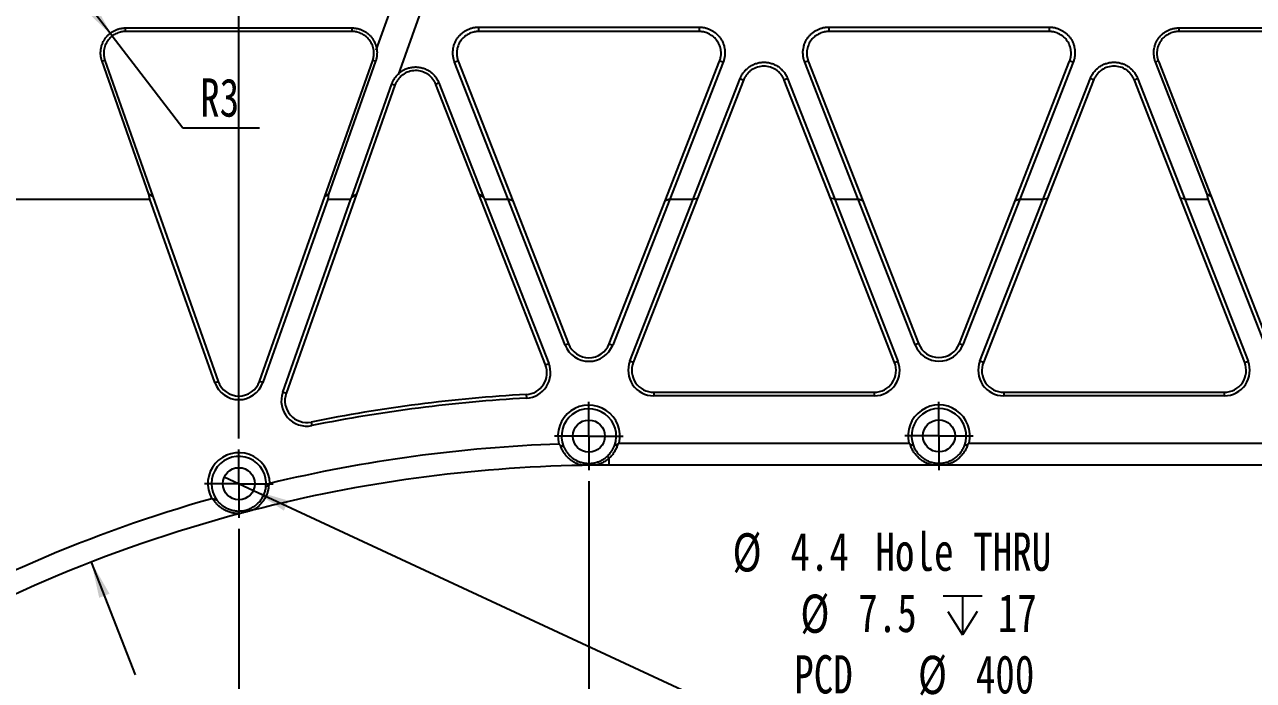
# Model space of a CAD drawing. Header units: millimetres. Extents: x 0 to 420, y 0 to 298.
# Drawn here: x 100.2 to 212.5, y 180.3 to 240.4 of the extents above; entities that cross this region are included whole.
import ezdxf

# ---------------------------------------------------------------- set-up
doc = ezdxf.new("R2010")
doc.units = ezdxf.units.MM
doc.linetypes.add('CENTERX2', pattern=[20.32, 12.7, -2.54, 2.54, -2.54])
doc.layers.add('중심선', color=1, linetype='CENTERX2')
doc.layers.add('치수선', color=104, linetype='Continuous')
doc.styles.add('SLDTEXTSTYLE3', font='TXT', dxfattribs={"width": 0.75})
doc.dimstyles.new('SLDDIMSTYLE0', dxfattribs={"dimtxt": 3.5, "dimasz": 3.302, "dimexe": 0, "dimexo": 0.0625, "dimgap": 0.875, "dimtad": 1, "dimdec": 3, "dimlfac": 1.5, "dimrnd": 1e-09, "dimzin": 12, "dimdsep": 46, "dimtxsty": 'SLDTEXTSTYLE3', "dimsah": 1, "dimcen": 0.09, "dimadec": 0, "dimazin": 3, "dimtfac": 1, "dimtdec": 3, "dimtofl": 0, "dimtmove": 0, "dimatfit": 3, "dimfxl": 1, "dimfrac": 2, "dimtolj": 1, "dimtzin": 12, "dimarcsym": 0})
doc.dimstyles.new('SLDDIMSTYLE1', dxfattribs={"dimtxt": 3.5, "dimasz": 3.302, "dimexe": 0, "dimexo": 0.0625, "dimgap": 0.875, "dimtad": 1, "dimdec": 3, "dimlfac": 1.5, "dimrnd": 1e-09, "dimzin": 12, "dimdsep": 46, "dimtxsty": 'SLDTEXTSTYLE3', "dimsah": 1, "dimcen": 0.09, "dimadec": 0, "dimazin": 3, "dimtfac": 1, "dimtdec": 3, "dimtmove": 0, "dimatfit": 0, "dimfxl": 1, "dimfrac": 2, "dimtolj": 1, "dimtzin": 12, "dimarcsym": 0})
doc.dimstyles.new('SLDDIMSTYLE3', dxfattribs={"dimtxt": 3.5, "dimasz": 3.302, "dimexe": 0, "dimexo": 0.0625, "dimgap": 0.875, "dimtad": 0, "dimtih": 1, "dimtoh": 1, "dimdec": 3, "dimlfac": 1.5, "dimrnd": 1e-09, "dimzin": 12, "dimdsep": 46, "dimtxsty": 'SLDTEXTSTYLE3', "dimblk1": 'NONE', "dimsah": 1, "dimcen": 0, "dimadec": 0, "dimazin": 3, "dimtfac": 1, "dimtdec": 3, "dimtmove": 0, "dimatfit": 3, "dimldrblk": 'NONE', "dimfxl": 1, "dimfrac": 2, "dimtolj": 1, "dimtzin": 12, "dimarcsym": 0})
doc.dimstyles.new('SLDDIMSTYLE4', dxfattribs={"dimtxt": 3.5, "dimasz": 3.302, "dimexe": 0, "dimexo": 0.0625, "dimgap": 0.875, "dimtad": 0, "dimtih": 1, "dimtoh": 1, "dimdec": 3, "dimlfac": 1.5, "dimrnd": 1e-09, "dimzin": 12, "dimdsep": 46, "dimtxsty": 'SLDTEXTSTYLE3', "dimsah": 1, "dimcen": 0, "dimadec": 0, "dimazin": 3, "dimtfac": 1, "dimtdec": 3, "dimtofl": 0, "dimtmove": 1, "dimatfit": 3, "dimfxl": 1, "dimfrac": 2, "dimtolj": 1, "dimtzin": 12, "dimarcsym": 0})

# ---------------------------------------------------------------- blocks, each defined once
blk = doc.blocks.new('_D_8')
at = {"layer": '치수선', "transparency": 16777216}
for p, q in [((138.97, 256.83), (132.19, 259.22)), ((132.32, 238), (139.3, 257.77)), ((134.36, 235.75), (141.81, 256.89)), ((138.97, 256.83), (141.48, 255.94)), ((141.48, 255.94), (147.47, 253.83))]:
    blk.add_line(p, q, dxfattribs=at)
for points in [[(138.97, 256.83), (136.02, 258.41), (135.68, 257.45)], [(141.48, 255.94), (144.43, 254.37), (144.76, 255.32)]]:
    blk.add_solid(points, dxfattribs=at)
at = {"layer": '치수선', "transparency": 16777216, "insert": (133.69, 263.47), "char_height": 3.5, "attachment_point": 1, "rotation": 340.5747, "style": 'SLDTEXTSTYLE3'}
blk.add_mtext('4', dxfattribs=at)
blk = doc.blocks.new('_D_9')
at = {"layer": '치수선', "transparency": 16777216}
for p, q in [((108.19, 239.31), (104.32, 244.34)), ((108.19, 239.31), (114.63, 230.92)), ((114.63, 230.92), (121.64, 230.92))]:
    blk.add_line(p, q, dxfattribs=at)
blk.add_solid([(108.19, 239.31), (106.58, 242.23), (105.78, 241.62)], dxfattribs=at)
at = {"layer": '치수선', "transparency": 16777216, "insert": (116.22, 235.43), "char_height": 3.5, "attachment_point": 1, "style": 'SLDTEXTSTYLE3'}
blk.add_mtext('R3', dxfattribs=at)
blk = doc.blocks.new('_D_14')
at = {"layer": '치수선', "transparency": 16777216}
for p, q in [((119.76, 194.22), (119.76, 164.72)), ((83.09, 182.34), (83.09, 164.72)), ((83.09, 165.72), (119.76, 165.72))]:
    blk.add_line(p, q, dxfattribs=at)
for points in [[(83.09, 165.72), (86.39, 165.21), (86.39, 166.23)], [(119.76, 165.72), (116.45, 166.23), (116.45, 165.21)]]:
    blk.add_solid(points, dxfattribs=at)
at = {"layer": '치수선', "transparency": 16777216, "insert": (98.84, 170.23), "char_height": 3.5, "attachment_point": 1, "style": 'SLDTEXTSTYLE3'}
blk.add_mtext('55', dxfattribs=at)
blk = doc.blocks.new('_D_15')
at = {"layer": '치수선', "transparency": 16777216}
for p, q in [((151.76, 198.57), (151.76, 164.72)), ((119.76, 194.22), (119.76, 164.72)), ((119.76, 165.72), (151.76, 165.72))]:
    blk.add_line(p, q, dxfattribs=at)
for points in [[(119.76, 165.72), (123.06, 165.21), (123.06, 166.23)], [(151.76, 165.72), (148.45, 166.23), (148.45, 165.21)]]:
    blk.add_solid(points, dxfattribs=at)
at = {"layer": '치수선', "transparency": 16777216, "insert": (133.17, 170.23), "char_height": 3.5, "attachment_point": 1, "style": 'SLDTEXTSTYLE3'}
blk.add_mtext('48', dxfattribs=at)
blk = doc.blocks.new('_D_16')
at = {"layer": '치수선', "transparency": 16777216}
for p, q in [((103.76, 247.85), (103.76, 252.32)), ((119.76, 202.48), (119.76, 252.32)), ((103.76, 251.32), (97.41, 251.32)), ((103.76, 251.32), (119.76, 251.32)), ((119.76, 251.32), (126.11, 251.32))]:
    blk.add_line(p, q, dxfattribs=at)
for points in [[(103.76, 251.32), (100.45, 251.83), (100.45, 250.81)], [(119.76, 251.32), (123.06, 250.81), (123.06, 251.83)]]:
    blk.add_solid(points, dxfattribs=at)
at = {"layer": '치수선', "transparency": 16777216, "insert": (108.77, 255.83), "char_height": 3.5, "attachment_point": 1, "style": 'SLDTEXTSTYLE3'}
blk.add_mtext('24', dxfattribs=at)
blk = doc.blocks.new('SW_SYMBOL_HOLE_DEPTH')
at = {"layer": '치수선', "color": 0}
for p, q in [((0, 875), (800, 875)), ((400, 875), (400, 75)), ((100, 555), (400, 75)), ((700, 555), (400, 75))]:
    blk.add_line(p, q, dxfattribs=at)
blk = doc.blocks.new('_D_20')
at = {"layer": '치수선', "transparency": 16777216}
for p, q in [((118.43, 198.97), (121.09, 197.73)), ((121.09, 197.73), (163.3, 178.09)), ((163.3, 178.09), (200.5, 178.09))]:
    blk.add_line(p, q, dxfattribs=at)
blk.add_solid([(121.09, 197.73), (123.87, 195.88), (124.29, 196.8)], dxfattribs=at)
at = {"layer": '치수선', "transparency": 16777216, "xscale": 0.004470703125, "yscale": 0.004470703125, "zscale": 0.004470703125}
blk.add_blockref('SW_SYMBOL_HOLE_DEPTH', (184.13, 184.19), dxfattribs=at)
at = {"layer": '치수선', "transparency": 16777216, "char_height": 3.5, "attachment_point": 1, "style": 'SLDTEXTSTYLE3'}
for s, insert in [('%%c', (164.89, 193.82)), ('4.4', (170.17, 193.88)), ('Hole THRU', (177.95, 193.88)), ('%%c', (171.09, 188.21)), ('7.5', (176.37, 188.27)), ('17', (189.13, 188.27)), ('PCD', (170.52, 182.66)), ('%%c', (181.84, 182.61)), ('400', (187.12, 182.66))]:
    blk.add_mtext(s, dxfattribs=dict(at, insert=insert))
blk = doc.blocks.new('_None')
blk = doc.blocks.new('SW_CENTERMARKSYMBOL_1')
at = {"layer": '중심선', "color": 0}
for p, q in [((0, 1.67), (0, 3.13)), ((0, 0), (0, 1.67)), ((-1.67, 0), (-3.13, 0)), ((0, 0), (-1.67, 0)), ((0, 0), (0, -1.67)), ((0, 0), (1.67, 0)), ((1.67, 0), (3.13, 0)), ((0, -1.67), (0, -3.13))]:
    blk.add_line(p, q, dxfattribs=at)
blk = doc.blocks.new('SW_CENTERMARKSYMBOL_2')
at = {"layer": '중심선', "color": 0}
for p, q in [((0, 1.67), (0, 3.13)), ((0, 0), (0, 1.67)), ((-1.67, 0), (-3.13, 0)), ((0, 0), (-1.67, 0)), ((0, 0), (0, -1.67)), ((0, 0), (1.67, 0)), ((1.67, 0), (3.13, 0)), ((0, -1.67), (0, -3.13))]:
    blk.add_line(p, q, dxfattribs=at)
blk = doc.blocks.new('SW_CENTERMARKSYMBOL_3')
at = {"layer": '중심선', "color": 0}
for p, q in [((0, 1.67), (0, 3.13)), ((0, 0), (0, 1.67)), ((-1.67, 0), (-3.13, 0)), ((0, 0), (-1.67, 0)), ((0, 0), (0, -1.67)), ((0, 0), (1.67, 0)), ((1.67, 0), (3.13, 0)), ((0, -1.67), (0, -3.13))]:
    blk.add_line(p, q, dxfattribs=at)

msp = doc.modelspace()

# ---------------------------------------------------------------- linework, layer by layer
at = {"color": 7, "linetype": 'Continuous', "lineweight": 25}
for p, q in [((109.407114, 240.045689), (130.106228, 240.045689)), ((109.407114, 239.719259), (109.407114, 240.045689)), ((130.106228, 239.719259), (109.407114, 239.719259)), ((130.106228, 239.719259), (130.106228, 240.045689)), ((141.675405, 240.124787), (161.837937, 240.124787)), ((141.675405, 240.124787), (141.675405, 239.719259)), ((161.837937, 239.719259), (141.675405, 239.719259)), ((161.837937, 240.124787), (161.837937, 239.719259)), ((173.676294, 240.124794), (193.837048, 240.124794)), ((173.676294, 240.124794), (173.676294, 239.719259)), ((193.837048, 239.719259), (173.676294, 239.719259)), ((193.837048, 240.124794), (193.837048, 239.719259)), ((205.676294, 240.046884), (225.837048, 240.046884)), ((205.676294, 240.046884), (205.676294, 239.719259)), ((225.837048, 239.719259), (205.676294, 239.719259)), ((107.520962, 237.054104), (107.255023, 237.004759)), ((107.520962, 237.054104), (111.903572, 224.626513)), ((127.60977, 224.626513), (131.99238, 237.054104)), ((132.258319, 237.004759), (131.99238, 237.054104)), ((111.544765, 224.840513), (107.255023, 237.004759)), ((132.258319, 237.004759), (127.968577, 224.840513)), ((139.812172, 236.992373), (139.484017, 236.917638)), ((144.371673, 224.389064), (139.484017, 236.917638)), ((139.812172, 236.992373), (144.78956, 224.23379)), ((158.723782, 224.23379), (163.70117, 236.992373)), ((164.029325, 236.917638), (159.141669, 224.389064)), ((164.029325, 236.917638), (163.70117, 236.992373)), ((171.813139, 236.992174), (171.484992, 236.917403)), ((176.374099, 224.389065), (171.484992, 236.917403)), ((171.813139, 236.992174), (176.792035, 224.233753)), ((190.721307, 224.233753), (195.700203, 236.992174)), ((196.02835, 236.917403), (191.139243, 224.389065)), ((196.02835, 236.917403), (195.700203, 236.992174)), ((203.813139, 236.992174), (203.549397, 236.933763)), ((208.26796, 224.842445), (203.549397, 236.933763)), ((203.813139, 236.992174), (208.636586, 224.632089)), ((130.094432, 224.574001), (133.750844, 234.942341)), ((134.028176, 234.808743), (130.51694, 224.852073)), ((133.750844, 234.942341), (134.028176, 234.808743)), ((138.051523, 235.013148), (137.777561, 234.870474)), ((141.689488, 224.842996), (137.777561, 234.870474)), ((138.051523, 235.013148), (142.127014, 224.566406)), ((161.289455, 224.389064), (165.598443, 235.434333)), ((165.893928, 235.275855), (161.681105, 224.477085)), ((165.598443, 235.434333), (165.893928, 235.275855)), ((169.91579, 235.434564), (169.620317, 235.276054)), ((173.834561, 224.477054), (169.620317, 235.276054)), ((169.91579, 235.434564), (174.22624, 224.389034)), ((193.287119, 224.389065), (197.598046, 235.435817)), ((197.893516, 235.27731), (193.678806, 224.477115)), ((197.598046, 235.435817), (197.893516, 235.27731)), ((201.915296, 235.435817), (201.619826, 235.27731)), ((205.834536, 224.477115), (201.619826, 235.27731)), ((201.915296, 235.435817), (206.226223, 224.389065)), ((111.634963, 224.385926), (111.544765, 224.840513)), ((111.903572, 224.626513), (111.544765, 224.840513)), ((130.51694, 224.852073), (124.08551, 206.614728)), ((127.968577, 224.840513), (127.60977, 224.626513)), ((127.968577, 224.840513), (127.878379, 224.385926)), ((130.094432, 224.574001), (130.51694, 224.852073)), ((147.779162, 209.233276), (141.689488, 224.842996)), ((142.127014, 224.566406), (141.689488, 224.842996)), ((208.374834, 224.385926), (208.26796, 224.842445)), ((208.636586, 224.632089), (208.26796, 224.842445)), ((97.640509, 224.385926), (111.634963, 224.385926)), ((117.55616, 207.595425), (111.634963, 224.385926)), ((111.903572, 224.626513), (117.870519, 207.706285)), ((121.642823, 207.706285), (127.60977, 224.626513)), ((127.878379, 224.385926), (121.957182, 207.595425)), ((123.771152, 206.725587), (129.999099, 224.385926)), ((127.878379, 224.385926), (129.999099, 224.385926)), ((129.999099, 224.385926), (130.094432, 224.574001)), ((142.127014, 224.566406), (142.225601, 224.385926)), ((142.225601, 224.385926), (144.372407, 224.385926)), ((142.225601, 224.385926), (148.089701, 209.354424)), ((144.372407, 224.385926), (144.371673, 224.389064)), ((144.78956, 224.23379), (144.371673, 224.389064)), ((149.582899, 211.029823), (144.372407, 224.385926)), ((144.78956, 224.23379), (149.893438, 211.150971)), ((153.619904, 211.150971), (158.723782, 224.23379)), ((159.140935, 224.385926), (153.930443, 211.029823)), ((155.506685, 209.567292), (161.287741, 224.385926)), ((161.681105, 224.477085), (155.817224, 209.446145)), ((159.141669, 224.389064), (158.723782, 224.23379)), ((159.141669, 224.389064), (159.140935, 224.385926)), ((159.140935, 224.385926), (161.287741, 224.385926)), ((161.287741, 224.385926), (161.289455, 224.389064)), ((161.289455, 224.389064), (161.681105, 224.477085)), ((179.700203, 209.446344), (173.834561, 224.477054)), ((174.22624, 224.389034), (173.834561, 224.477054)), ((174.22624, 224.389034), (174.227939, 224.385926)), ((174.227939, 224.385926), (176.374834, 224.385926)), ((174.227939, 224.385926), (180.010729, 209.567525)), ((176.374834, 224.385926), (176.374099, 224.389065)), ((176.792035, 224.233753), (176.374099, 224.389065)), ((181.58299, 211.040027), (176.374834, 224.385926)), ((176.792035, 224.233753), (181.893516, 211.161208)), ((185.619826, 211.161208), (190.721307, 224.233753)), ((191.138508, 224.385926), (185.930352, 211.040027)), ((187.502613, 209.567525), (193.285403, 224.385926)), ((193.678806, 224.477115), (187.813139, 209.446344)), ((191.139243, 224.389065), (190.721307, 224.233753)), ((191.139243, 224.389065), (191.138508, 224.385926)), ((191.138508, 224.385926), (193.285403, 224.385926)), ((193.285403, 224.385926), (193.287119, 224.389065)), ((193.287119, 224.389065), (193.678806, 224.477115)), ((211.700203, 209.446344), (205.834536, 224.477115)), ((206.226223, 224.389065), (205.834536, 224.477115)), ((206.226223, 224.389065), (206.227939, 224.385926)), ((206.227939, 224.385926), (208.374834, 224.385926)), ((206.227939, 224.385926), (212.010729, 209.567525)), ((213.58299, 211.040027), (208.374834, 224.385926)), ((208.636586, 224.632089), (213.893516, 211.161208)), ((149.893438, 211.150971), (149.582899, 211.029823)), ((153.619904, 211.150971), (153.930443, 211.029823)), ((181.893516, 211.161208), (181.58299, 211.040027)), ((185.619826, 211.161208), (185.930352, 211.040027)), ((147.779162, 209.233276), (148.089701, 209.354424)), ((155.817224, 209.446145), (155.506685, 209.567292)), ((179.700203, 209.446344), (180.010729, 209.567525)), ((187.813139, 209.446344), (187.502613, 209.567525)), ((211.700203, 209.446344), (212.010729, 209.567525)), ((117.55616, 207.595425), (117.870519, 207.706285)), ((121.957182, 207.595425), (121.642823, 207.706285)), ((124.08551, 206.614728), (123.771152, 206.725587)), ((157.680457, 206.719259), (157.680457, 206.385926)), ((157.680457, 206.719259), (177.837048, 206.719259)), ((177.837048, 206.719259), (177.837048, 206.385926)), ((189.676294, 206.719259), (189.676294, 206.385926)), ((189.676294, 206.719259), (209.837048, 206.719259)), ((209.837048, 206.719259), (209.837048, 206.385926)), ((146.026441, 206.509446), (146.044859, 206.176622)), ((177.837048, 206.385926), (157.680457, 206.385926)), ((209.837048, 206.385926), (189.676294, 206.385926)), ((126.368455, 203.989329), (126.434587, 203.662622)), ((154.513559, 202.052592), (181.002886, 202.052592)), ((186.510456, 202.052592), (300.423338, 202.052592)), ((153.454623, 200.871382), (153.614888, 200.686972)), ((153.614888, 200.052592), (153.614888, 200.686972)), ((183.145972, 200.052592), (153.614888, 200.052592)), ((300.423338, 200.052592), (184.36737, 200.052592))]:
    msp.add_line(p, q, dxfattribs=at)
for centre in [(151.756671, 202.70631), (183.756671, 202.719259), (119.756671, 198.348707)]:
    msp.add_circle(centre, 1.466667, dxfattribs=at)
for centre, radius, start, end in [((151.756671, 211.877857), 2.333333, 201.3117854, 338.6882146), ((151.756671, 211.877857), 2, 201.3117854, 338.6882146), ((183.756671, 211.888293), 2.333333, 201.31791228, 338.68208772), ((183.756671, 211.888293), 2, 201.31791228, 338.68208772), ((145.915929, 208.506391), 2, 273.16753096, 21.3117854), ((145.915929, 208.506391), 2.333333, 273.16753096, 21.3117854), ((157.680457, 208.719259), 2.333333, 158.6882146, 270), ((157.680457, 208.719259), 2, 158.6882146, 270), ((177.837048, 208.719259), 2.333333, 270, 21.31791228), ((177.837048, 208.719259), 2, 270, 21.31791228), ((189.676294, 208.719259), 2.333333, 158.68208772, 270), ((189.676294, 208.719259), 2, 158.68208772, 270), ((209.837048, 208.719259), 2.333333, 270, 21.31791228), ((209.837048, 208.719259), 2, 270, 21.31791228), ((119.756671, 208.371439), 2.333333, 199.42528221, 340.57471779), ((119.756671, 208.371439), 2, 199.42528221, 340.57471779), ((125.971662, 205.949573), 2.333333, 160.57471779, 281.44319818), ((125.971662, 205.949573), 2, 160.57471779, 281.44319818), ((153.614888, 69.385926), 137.333333, 93.16753096, 101.44319818), ((153.614888, 69.385926), 137, 93.16753096, 101.44319818), ((151.756671, 202.70631), 2.833333, 346.66031221, 194.99992463), ((151.756671, 202.70631), 2.5, 339.35542455, 202.28323919), ((183.756671, 202.719259), 2.833333, 346.39103937, 193.60896063), ((183.756671, 202.719259), 2.5, 338.55937417, 201.44062583), ((119.756671, 198.348707), 2.833333, 0.50919595, 208.91197332), ((153.614888, 69.385926), 132.666667, 91.98487871, 103.52424187), ((119.756671, 198.348707), 2.5, 352.72180775, 216.69936095), ((153.614888, 69.385926), 130.666667, 91.08452529, 104.44549064), ((153.614888, 69.385926), 130.666667, 90, 90.5125467), ((153.614888, 69.385926), 132.666667, 105.8969274, 120.68145499), ((153.614888, 69.385926), 130.666667, 104.97567875, 121.41507842)]:
    msp.add_arc(centre, radius, start, end, dxfattribs=at)
for points, knots in [([(107.255023, 237.004759), (107.245298, 237.033373), (107.225836, 237.090637), (107.200998, 237.177999), (107.175798, 237.280907), (107.152939, 237.399925), (107.129352, 237.580001), (107.120113, 237.807295), (107.141572, 238.079269), (107.195262, 238.346775), (107.280421, 238.605985), (107.395842, 238.853218), (107.539884, 239.084955), (107.7105, 239.2979), (107.905268, 239.489018), (108.121414, 239.655589), (108.355873, 239.795238), (108.605281, 239.90598), (108.822675, 239.972833), (109.000372, 240.01055), (109.135126, 240.03067), (109.270916, 240.043359), (109.361718, 240.044912), (109.407114, 240.045689)], [0, 0, 0, 0, 0.0208783674, 0.0417835705, 0.0627481823, 0.0941060512, 0.1255245013, 0.1882888088, 0.2510501656, 0.3137903549, 0.3764923426, 0.4391412334, 0.5017251099, 0.5642357117, 0.6266689132, 0.689024972, 0.7513085305, 0.813528366, 0.8756969025, 0.9067253105, 0.9378577728, 0.9689319133, 1, 1, 1, 1]), ([(109.407114, 239.719259), (109.367485, 239.718579), (109.288118, 239.717216), (109.16933, 239.706185), (109.051067, 239.688547), (108.89569, 239.655596), (108.704905, 239.597016), (108.487251, 239.50049), (108.281151, 239.377942), (108.028486, 239.183594), (107.758529, 238.885071), (107.567881, 238.532627), (107.468591, 238.23028), (107.421527, 237.995819), (107.402719, 237.757466), (107.410932, 237.555879), (107.431847, 237.398062), (107.454955, 237.279492), (107.483583, 237.166025), (107.508802, 237.090514), (107.520962, 237.054104)], [0, 0, 0, 0, 0.0309021859, 0.0618907275, 0.0929686254, 0.1241388548, 0.1857713464, 0.2484050822, 0.3098083064, 0.3729976856, 0.4977633732, 0.6229059556, 0.6856981982, 0.748539961, 0.8114091596, 0.8742821824, 0.9076441291, 0.9371625467, 0.9697009152, 1, 1, 1, 1]), ([(130.106228, 240.045689), (130.136446, 240.045344), (130.196914, 240.044654), (130.287568, 240.039024), (130.392999, 240.028564), (130.512852, 240.010538), (130.690551, 239.972887), (130.908061, 239.905973), (131.157469, 239.79524), (131.391928, 239.655589), (131.608074, 239.489018), (131.802841, 239.297899), (131.973458, 239.084956), (132.1175, 238.853218), (132.23292, 238.605985), (132.318081, 238.346775), (132.371768, 238.079269), (132.393235, 237.807293), (132.383977, 237.580128), (132.360453, 237.400033), (132.334614, 237.266266), (132.301424, 237.133998), (132.272685, 237.047832), (132.258319, 237.004759)], [0, 0, 0, 0, 0.0206821413, 0.0413867324, 0.0621473016, 0.0931973285, 0.1243081628, 0.1864766903, 0.2486965168, 0.3109800663, 0.3733361161, 0.4357693086, 0.4982799013, 0.5608637687, 0.6235126505, 0.6862146292, 0.7489548093, 0.8117161571, 0.8744804555, 0.9058156511, 0.9372567656, 0.9686354188, 1, 1, 1, 1]), ([(131.99238, 237.054104), (132.004539, 237.09051), (132.029758, 237.16602), (132.058384, 237.279478), (132.081493, 237.398051), (132.10241, 237.555869), (132.110623, 237.757466), (132.091815, 237.995819), (132.044751, 238.23028), (131.945461, 238.532627), (131.754813, 238.885071), (131.484863, 239.183587), (131.232199, 239.377934), (131.026112, 239.500486), (130.808444, 239.596989), (130.604957, 239.659572), (130.42319, 239.695979), (130.265023, 239.71562), (130.159095, 239.718048), (130.106228, 239.719259)], [0, 0, 0, 0, 0.0302959039, 0.0628383773, 0.0923490264, 0.1257196657, 0.1885936132, 0.2514637365, 0.3143064237, 0.3770995899, 0.502244013, 0.6270115358, 0.6901933783, 0.7516059725, 0.8142321673, 0.8758740282, 0.9174056031, 0.9587785654, 1, 1, 1, 1]), ([(139.484017, 236.917638), (139.472843, 236.947292), (139.450481, 237.006637), (139.421532, 237.097366), (139.391754, 237.204398), (139.364007, 237.328414), (139.333749, 237.516431), (139.317445, 237.754418), (139.332605, 238.040097), (139.382252, 238.321862), (139.465659, 238.595538), (139.581599, 238.857106), (139.728369, 239.102714), (139.903813, 239.328746), (140.10535, 239.53187), (140.330013, 239.709095), (140.574504, 239.857805), (140.835195, 239.975812), (141.062802, 240.04709), (141.248986, 240.087309), (141.390233, 240.108768), (141.532597, 240.122302), (141.627807, 240.123959), (141.675405, 240.124787)], [0, 0, 0, 0, 0.020873529, 0.0417736849, 0.0627341995, 0.0940892667, 0.1255012646, 0.1882600398, 0.2510200269, 0.3137622525, 0.3764687702, 0.4391237007, 0.5017141574, 0.5642310038, 0.6266693991, 0.6890290969, 0.7513144766, 0.8135343023, 0.8757012179, 0.9067302431, 0.9378602559, 0.9689349185, 1, 1, 1, 1]), ([(141.675405, 239.719259), (141.64317, 239.718809), (141.578624, 239.717908), (141.481926, 239.710611), (141.385468, 239.698943), (141.289479, 239.682474), (141.147612, 239.650988), (140.961572, 239.5928), (140.740903, 239.493039), (140.532377, 239.366429), (140.277578, 239.165827), (140.007264, 238.8581), (139.819981, 238.495973), (139.725652, 238.18631), (139.683431, 237.94673), (139.67054, 237.703847), (139.684563, 237.499443), (139.710498, 237.339587), (139.737599, 237.21986), (139.770413, 237.105051), (139.798557, 237.029111), (139.812172, 236.992373)], [0, 0, 0, 0, 0.0246992252, 0.0494552917, 0.0742698913, 0.0991447038, 0.124081397, 0.1856697534, 0.248298868, 0.3096551552, 0.3728726479, 0.4976445547, 0.6228181795, 0.6856339382, 0.7484988137, 0.8113881165, 0.8742757528, 0.907360355, 0.9371640235, 0.9696022146, 1, 1, 1, 1]), ([(161.837937, 240.124787), (161.869622, 240.124419), (161.933026, 240.123684), (162.028077, 240.117678), (162.138612, 240.106521), (162.264239, 240.087296), (162.450424, 240.047146), (162.678147, 239.975806), (162.938838, 239.857807), (163.183329, 239.709094), (163.407992, 239.53187), (163.609529, 239.328746), (163.784973, 239.102714), (163.931743, 238.857106), (164.047683, 238.595538), (164.13109, 238.321861), (164.180735, 238.040098), (164.195903, 237.754415), (164.179583, 237.516559), (164.14939, 237.328519), (164.118047, 237.189141), (164.078921, 237.051606), (164.045853, 236.962285), (164.029325, 236.917638)], [0, 0, 0, 0, 0.02068170078, 0.04138513458, 0.06214500343, 0.09319640242, 0.12430403213, 0.18647093859, 0.24869075509, 0.31097612568, 0.37333581426, 0.43577420038, 0.49829103762, 0.56088148512, 0.62353640643, 0.68624291486, 0.7489851312, 0.81174510906, 0.87450387512, 0.90583648747, 0.93727093114, 0.96864485553, 1, 1, 1, 1]), ([(163.70117, 236.992373), (163.714783, 237.029106), (163.742928, 237.105046), (163.775739, 237.219846), (163.802842, 237.339577), (163.828778, 237.499432), (163.842802, 237.703847), (163.829911, 237.94673), (163.78769, 238.18631), (163.693361, 238.495973), (163.506078, 238.8581), (163.235771, 239.16582), (162.980973, 239.366421), (162.772459, 239.493034), (162.551774, 239.592779), (162.345082, 239.65751), (162.160318, 239.695172), (161.999457, 239.715495), (161.891708, 239.718006), (161.837937, 239.719259)], [0, 0, 0, 0, 0.03039483662, 0.06283737689, 0.0926335479, 0.12572704863, 0.18861608668, 0.25150679127, 0.31437306799, 0.37719022693, 0.5023666418, 0.62714132982, 0.69035192002, 0.75171788723, 0.81434009085, 0.87593812741, 0.91745456594, 0.95880593009, 1, 1, 1, 1]), ([(171.484992, 236.917403), (171.473814, 236.947057), (171.451444, 237.006404), (171.422485, 237.097135), (171.392693, 237.20417), (171.364933, 237.32819), (171.334655, 237.516216), (171.318329, 237.754215), (171.333466, 238.039911), (171.383094, 238.321696), (171.466486, 238.595394), (171.582417, 238.856985), (171.729182, 239.102615), (171.904624, 239.328668), (172.106163, 239.531813), (172.330833, 239.709057), (172.575334, 239.857782), (172.836037, 239.975803), (173.063656, 240.047088), (173.24985, 240.087312), (173.391105, 240.108773), (173.533477, 240.122309), (173.628693, 240.123966), (173.676294, 240.124794)], [0, 0, 0, 0, 0.0208735111, 0.0417736502, 0.0627341529, 0.0940892064, 0.1255011867, 0.188259943, 0.2510199248, 0.3137621565, 0.3764686886, 0.4391236387, 0.5017141171, 0.5642309842, 0.626669397, 0.6890291072, 0.7513144935, 0.8135343197, 0.8757012307, 0.9067302542, 0.9378602633, 0.968934926, 1, 1, 1, 1]), ([(173.676294, 239.719259), (173.644056, 239.718809), (173.579507, 239.717907), (173.482804, 239.71061), (173.386341, 239.698941), (173.290347, 239.682469), (173.148472, 239.650981), (172.962423, 239.592787), (172.741745, 239.493015), (172.53321, 239.366391), (172.278405, 239.165769), (172.008089, 238.858012), (171.820818, 238.495854), (171.726506, 238.186167), (171.684301, 237.94657), (171.67143, 237.703673), (171.685471, 237.499259), (171.711423, 237.339397), (171.738537, 237.219667), (171.771365, 237.104854), (171.799519, 237.028912), (171.813139, 236.992174)], [0, 0, 0, 0, 0.024699209, 0.0494552655, 0.0742698615, 0.0991446769, 0.1240813797, 0.1856696759, 0.248298848, 0.3096550357, 0.3728726587, 0.4976445999, 0.6228182653, 0.6856340487, 0.7484989375, 0.8113882381, 0.8742758533, 0.907359662, 0.9371640849, 0.9696019524, 1, 1, 1, 1]), ([(193.837048, 240.124794), (193.868735, 240.124426), (193.932143, 240.123691), (194.027199, 240.117684), (194.137741, 240.106526), (194.263374, 240.087299), (194.44957, 240.047144), (194.677305, 239.975796), (194.938008, 239.857784), (195.182509, 239.709056), (195.407179, 239.531814), (195.608718, 239.328668), (195.78416, 239.102615), (195.930925, 238.856985), (196.046856, 238.595394), (196.130248, 238.321696), (196.179874, 238.039912), (196.195019, 237.754212), (196.178676, 237.516344), (196.148464, 237.328295), (196.117106, 237.188912), (196.077963, 237.051373), (196.044884, 236.962051), (196.02835, 236.917403)], [0, 0, 0, 0, 0.0206816978, 0.041385128, 0.0621449966, 0.0931963964, 0.1243040199, 0.1864709217, 0.2486907388, 0.310976116, 0.373335817, 0.4357742205, 0.4982910785, 0.5608815476, 0.6235364886, 0.6862430115, 0.7489852339, 0.8117452065, 0.8745039535, 0.9058365529, 0.9372709783, 0.9686448848, 1, 1, 1, 1]), ([(195.700203, 236.992174), (195.713822, 237.028908), (195.741976, 237.104849), (195.774801, 237.219653), (195.801917, 237.339387), (195.82787, 237.499249), (195.841912, 237.703673), (195.829041, 237.94657), (195.786836, 238.186167), (195.692524, 238.495854), (195.505252, 238.858012), (195.234945, 239.165762), (194.98014, 239.366383), (194.771618, 239.49301), (194.550923, 239.592765), (194.34422, 239.657504), (194.159447, 239.69517), (193.998577, 239.715494), (193.890823, 239.718006), (193.837048, 239.719259)], [0, 0, 0, 0, 0.03039509874, 0.06283731567, 0.09263424099, 0.12572694844, 0.18861596554, 0.2515066681, 0.31437295827, 0.37719014199, 0.50236659789, 0.62714132058, 0.69035204167, 0.75171790905, 0.81434017083, 0.87593814685, 0.91745459719, 0.95880595458, 1, 1, 1, 1]), ([(203.549397, 236.933763), (203.538548, 236.962545), (203.516836, 237.020147), (203.488728, 237.108211), (203.459812, 237.212099), (203.432868, 237.332475), (203.403479, 237.514974), (203.387633, 237.74598), (203.402325, 238.023279), (203.450494, 238.296782), (203.531436, 238.562436), (203.643958, 238.816338), (203.78641, 239.054749), (203.956696, 239.274158), (204.152312, 239.471332), (204.370378, 239.643366), (204.607693, 239.787721), (204.860733, 239.902272), (205.081661, 239.971462), (205.262382, 240.010504), (205.399485, 240.031334), (205.537674, 240.044473), (205.630091, 240.046081), (205.676294, 240.046884)], [0, 0, 0, 0, 0.02087297632, 0.04177311538, 0.06273415029, 0.09408800135, 0.12550118417, 0.18825994046, 0.25101992231, 0.31376215397, 0.37646868611, 0.4391236363, 0.50171411466, 0.56423098184, 0.6266693946, 0.68902910482, 0.75131449115, 0.81353431744, 0.87570122841, 0.90672906254, 0.93786026108, 0.96893433301, 1, 1, 1, 1]), ([(205.676294, 239.719259), (205.644057, 239.718809), (205.579508, 239.717907), (205.482804, 239.71061), (205.386342, 239.698941), (205.290347, 239.68247), (205.148475, 239.650982), (204.962431, 239.592789), (204.741754, 239.49302), (204.53322, 239.366397), (204.278427, 239.165788), (204.008115, 238.85805), (203.820824, 238.495872), (203.726507, 238.186172), (203.684301, 237.946573), (203.671429, 237.703672), (203.685471, 237.499258), (203.711423, 237.339396), (203.738537, 237.219666), (203.771365, 237.104852), (203.799519, 237.028912), (203.813139, 236.992174)], [0, 0, 0, 0, 0.0247112605, 0.0494792983, 0.0743057082, 0.0991920738, 0.1241399672, 0.1857537008, 0.2484045064, 0.3097767546, 0.3730049767, 0.497779106, 0.62293209, 0.6857310721, 0.7485763741, 0.8114447039, 0.8743114438, 0.9073848309, 0.9371804054, 0.9696093998, 1, 1, 1, 1]), ([(133.750844, 234.942341), (133.764246, 234.978654), (133.791041, 235.05125), (133.838209, 235.157479), (133.898969, 235.27864), (133.977242, 235.412481), (134.076377, 235.555922), (134.186141, 235.691414), (134.305853, 235.818201), (134.434857, 235.935525), (134.57238, 236.042738), (134.717655, 236.139191), (134.869822, 236.224358), (135.028023, 236.297716), (135.191328, 236.358876), (135.358811, 236.407448), (135.529493, 236.443189), (135.702398, 236.465856), (135.876524, 236.475355), (136.050869, 236.471594), (136.224427, 236.454632), (136.396193, 236.424529), (136.565184, 236.381496), (136.730415, 236.325746), (136.890945, 236.257636), (137.045834, 236.177524), (137.194206, 236.085906), (137.335185, 235.983278), (137.467981, 235.870264), (137.591803, 235.747486), (137.705968, 235.61568), (137.809774, 235.475577), (137.902707, 235.328032), (137.970435, 235.19952), (138.018968, 235.093977), (138.040665, 235.040107), (138.051523, 235.013148)], [0, 0, 0, 0, 0.0209381201, 0.0418590858, 0.0628158671, 0.0941898649, 0.1255414013, 0.1568691071, 0.1881722042, 0.219450434, 0.2507041573, 0.2819342548, 0.3131421986, 0.3443299327, 0.375499909, 0.4066549594, 0.437798292, 0.4689333665, 0.5000638511, 0.5311935126, 0.5623261389, 0.5934654539, 0.6246150125, 0.6557781498, 0.6869578583, 0.7181567756, 0.7493770563, 0.7806203994, 0.8118879261, 0.8431802441, 0.8744973428, 0.905838688, 0.9372031436, 0.9685891134, 0.9842805545, 1, 1, 1, 1]), ([(137.777561, 234.870474), (137.764373, 234.902827), (137.73845, 234.966426), (137.694138, 235.057559), (137.637751, 235.161094), (137.566279, 235.274393), (137.445637, 235.436985), (137.27287, 235.621831), (136.958987, 235.869224), (136.506364, 236.084884), (136.09971, 236.145205), (135.690571, 236.141838), (135.273901, 236.071249), (134.817544, 235.837372), (134.507853, 235.576309), (134.34135, 235.385929), (134.226049, 235.219481), (134.150137, 235.089479), (134.082411, 234.952178), (134.046602, 234.857473), (134.028176, 234.808743)], [0, 0, 0, 0, 0.0217494054, 0.0427536541, 0.0630129975, 0.0950530787, 0.1259055277, 0.1886262545, 0.2512171435, 0.3723511765, 0.4932067619, 0.4999603478, 0.6241698809, 0.7486878943, 0.8113065666, 0.8740554616, 0.9048710483, 0.936973912, 0.9675705457, 1, 1, 1, 1]), ([(165.598443, 235.434333), (165.612973, 235.470056), (165.642022, 235.541474), (165.692364, 235.645763), (165.756639, 235.764533), (165.838634, 235.895453), (165.941551, 236.035412), (166.054686, 236.16726), (166.177356, 236.290285), (166.308905, 236.403769), (166.44857, 236.507103), (166.59559, 236.599678), (166.749119, 236.681005), (166.908314, 236.750594), (167.072266, 236.808089), (167.240069, 236.853133), (167.410769, 236.885507), (167.583416, 236.904993), (167.757037, 236.911519), (167.930659, 236.905012), (168.103309, 236.885544), (168.274012, 236.853188), (168.441819, 236.808163), (168.605778, 236.750685), (168.76498, 236.681112), (168.918518, 236.599802), (169.065547, 236.507243), (169.205224, 236.403924), (169.336785, 236.290454), (169.459469, 236.167442), (169.572616, 236.035606), (169.675552, 235.895656), (169.767779, 235.748425), (169.835074, 235.620289), (169.883357, 235.515099), (169.904972, 235.461425), (169.91579, 235.434564)], [0, 0, 0, 0, 0.0209344908, 0.0418521563, 0.0628045747, 0.0941721257, 0.1255169339, 0.1568378687, 0.1881343765, 0.2194064055, 0.2506544981, 0.2818796909, 0.3130835787, 0.3442681984, 0.3754360582, 0.4065900155, 0.4377332688, 0.4688692401, 0.5000015307, 0.5311338186, 0.5622697821, 0.5934130224, 0.6245669621, 0.6557348, 0.6869193939, 0.7181232527, 0.7493484138, 0.7805964728, 0.8118684672, 0.8431649399, 0.8744858401, 0.9058306149, 0.9371981344, 0.9685868281, 0.9842792556, 1, 1, 1, 1]), ([(169.620317, 235.276054), (169.607317, 235.307957), (169.581757, 235.370681), (169.538139, 235.460618), (169.482681, 235.562842), (169.412454, 235.674785), (169.294017, 235.835583), (169.124532, 236.018763), (168.812527, 236.268302), (168.357411, 236.488608), (167.956221, 236.548974), (167.557977, 236.548963), (167.156752, 236.488566), (166.70163, 236.268199), (166.389625, 236.01862), (166.220199, 235.835419), (166.101714, 235.67463), (166.022914, 235.548611), (165.951952, 235.415395), (165.913607, 235.32318), (165.893928, 235.275855)], [0, 0, 0, 0, 0.0217466725, 0.0427562139, 0.0630288735, 0.095072722, 0.1259370471, 0.188674067, 0.2512803045, 0.3757772665, 0.4999816478, 0.5000038845, 0.6242190078, 0.7487274118, 0.811333741, 0.8740708544, 0.9049282239, 0.9369791146, 0.9676567197, 1, 1, 1, 1]), ([(197.598046, 235.435817), (197.61258, 235.471537), (197.641635, 235.542949), (197.691985, 235.647228), (197.75627, 235.765986), (197.838274, 235.896892), (197.941199, 236.036834), (198.054341, 236.168666), (198.177016, 236.291674), (198.308569, 236.405142), (198.448236, 236.50846), (198.595256, 236.601019), (198.748784, 236.68233), (198.907977, 236.751905), (199.071926, 236.809386), (199.239723, 236.854417), (199.410417, 236.886778), (199.583058, 236.906254), (199.756671, 236.91277), (199.930284, 236.906254), (200.102925, 236.886778), (200.273619, 236.854417), (200.441416, 236.809386), (200.605365, 236.751905), (200.764558, 236.68233), (200.918086, 236.601019), (201.065106, 236.50846), (201.204773, 236.405142), (201.336326, 236.291674), (201.459002, 236.168666), (201.572142, 236.036835), (201.675071, 235.89689), (201.767292, 235.749665), (201.834584, 235.621534), (201.882864, 235.516349), (201.904479, 235.462677), (201.915296, 235.435817)], [0, 0, 0, 0, 0.02093447793, 0.04185213215, 0.06280453651, 0.09417206596, 0.12551685191, 0.15683776448, 0.18813425076, 0.21940625962, 0.25065433399, 0.28187951102, 0.31308338589, 0.34426799573, 0.37543584893, 0.40658980294, 0.43773305619, 0.46886903069, 0.50000132733, 0.53113362396, 0.56226959846, 0.59341285171, 0.62456680572, 0.65573465892, 0.68691926876, 0.71812314363, 0.74934832066, 0.78059639503, 0.81186840389, 0.84316489017, 0.87448580274, 0.90583058869, 0.93719811814, 0.96858682067, 0.98427925078, 1, 1, 1, 1]), ([(201.619826, 235.27731), (201.606827, 235.309212), (201.581269, 235.371933), (201.537653, 235.461866), (201.482198, 235.564086), (201.411975, 235.676024), (201.293546, 235.836817), (201.124063, 236.019992), (200.812114, 236.269538), (200.356605, 236.489859), (199.756671, 236.580373), (199.156735, 236.48986), (198.701232, 236.269537), (198.389271, 236.019994), (198.219827, 235.836817), (198.101333, 235.676047), (198.022523, 235.55004), (197.951551, 235.416837), (197.913199, 235.324631), (197.893516, 235.27731)], [0, 0, 0, 0, 0.0217466545, 0.0427562045, 0.063028899, 0.0950727497, 0.1259371051, 0.1886741681, 0.2512804545, 0.3757888474, 0.5000040302, 0.624219213, 0.7487276058, 0.8113338923, 0.8740709553, 0.9049284438, 0.9369791611, 0.9676569966, 1, 1, 1, 1]), ([(149.14444, 201.882821), (149.195548, 201.858909), (149.293798, 201.812941), (149.394872, 201.776048), (149.443369, 201.758346)], [0, 0, 0, 0, 0.5201803995, 1, 1, 1, 1]), ([(151.141707, 200.029185), (151.107625, 200.037454), (151.039109, 200.054077), (150.905522, 200.093452), (150.743985, 200.150806), (150.560506, 200.231948), (150.387712, 200.323768), (150.226184, 200.424854), (150.07623, 200.533679), (149.937545, 200.649184), (149.809345, 200.770935), (149.691413, 200.898234), (149.58387, 201.030042), (149.486702, 201.165324), (149.399552, 201.303492), (149.321917, 201.444417), (149.253383, 201.587995), (149.203834, 201.709644), (149.16833, 201.808156), (149.152419, 201.857882), (149.14444, 201.882821)], [0, 0, 0, 0, 0.0312891854, 0.0629016413, 0.1257443173, 0.1883403431, 0.2511817756, 0.314009134, 0.3763730657, 0.4386059172, 0.5009733092, 0.5636954821, 0.6263905168, 0.6887004944, 0.7508066809, 0.8128624381, 0.8750011441, 0.9373434066, 0.9685768658, 1, 1, 1, 1]), ([(149.443369, 201.758346), (149.459972, 201.719455), (149.492366, 201.643572), (149.567448, 201.494436), (149.675702, 201.312719), (149.833151, 201.101974), (150.018218, 200.902603), (150.23217, 200.717973), (150.475854, 200.552282), (150.750245, 200.410591), (151.053013, 200.299882), (151.325525, 200.239252), (151.550291, 200.212897), (151.676055, 200.206794), (151.798544, 200.205933), (151.917584, 200.209769), (152.131526, 200.230477), (152.398951, 200.282972), (152.70408, 200.385388), (152.954798, 200.507129), (153.12601, 200.61284), (153.245966, 200.697163), (153.348409, 200.776279), (153.418752, 200.839264), (153.454623, 200.871382)], [0, 0, 0, 0, 0.0325960158, 0.0635998668, 0.1269574668, 0.1904805009, 0.2540282244, 0.3168564418, 0.3796389422, 0.4422382721, 0.5044416104, 0.5660400282, 0.596819895, 0.6276907136, 0.6340145191, 0.6629449324, 0.6918609529, 0.7503594423, 0.8119953674, 0.8744383343, 0.9160807511, 0.9369332067, 0.9678401003, 1, 1, 1, 1]), ([(153.454623, 200.871382), (153.477767, 200.893283), (153.524719, 200.937712), (153.591541, 201.007438), (153.666696, 201.091734), (153.748119, 201.192677), (153.86156, 201.351149), (153.959188, 201.517317), (154.042718, 201.690066), (154.078, 201.779114), (154.096135, 201.824885)], [0, 0, 0, 0, 0.0766017873, 0.1554000691, 0.2364206092, 0.3567436478, 0.4825899351, 0.7375067143, 0.8650777683, 1, 1, 1, 1]), ([(154.391553, 201.958268), (154.381502, 201.92384), (154.361452, 201.855159), (154.32034, 201.736539), (154.263877, 201.595198), (154.186715, 201.433267), (154.09414, 201.269038), (153.990443, 201.111567), (153.876206, 200.961563), (153.771886, 200.84281), (153.683888, 200.752125), (153.6378, 200.708606), (153.614888, 200.686972)], [0, 0, 0, 0, 0.0755045622, 0.1506278887, 0.2622870293, 0.3908937812, 0.5174867877, 0.6418536261, 0.7638153606, 0.8832262954, 0.941949612, 1, 1, 1, 1]), ([(154.391553, 201.958268), (154.34171, 201.933118), (154.244773, 201.884204), (154.144736, 201.844281), (154.096135, 201.824885)], [0, 0, 0, 0, 0.5141728632, 1, 1, 1, 1]), ([(181.429679, 201.805417), (181.380518, 201.827184), (181.278691, 201.872271), (181.180624, 201.926772), (181.129903, 201.954961)], [0, 0, 0, 0, 0.4827810305, 1, 1, 1, 1]), ([(183.145972, 200.052592), (183.11648, 200.059646), (183.057287, 200.073803), (182.969931, 200.098637), (182.883315, 200.126172), (182.768569, 200.166961), (182.627699, 200.225163), (182.464587, 200.305632), (182.307214, 200.396727), (182.156277, 200.49804), (182.012427, 200.609121), (181.876291, 200.729476), (181.748458, 200.858574), (181.629485, 200.995849), (181.51989, 201.140694), (181.420145, 201.292473), (181.3307, 201.450522), (181.251896, 201.614137), (181.195699, 201.754143), (181.156042, 201.868226), (181.138631, 201.926), (181.129903, 201.954961)], [0, 0, 0, 0, 0.0265620286, 0.0533120235, 0.0803011994, 0.107579424, 0.1628713131, 0.2193523587, 0.2771222105, 0.3362521679, 0.3967855072, 0.4587386209, 0.5221027509, 0.5868457171, 0.6529136568, 0.7202332415, 0.788713795, 0.8582491999, 0.9287197673, 0.964267919, 1, 1, 1, 1]), ([(181.429679, 201.805417), (181.44153, 201.776178), (181.464809, 201.718748), (181.516806, 201.606048), (181.58884, 201.469344), (181.688191, 201.311068), (181.799047, 201.160617), (181.920853, 201.018842), (182.052926, 200.886527), (182.194547, 200.764413), (182.34494, 200.653181), (182.503285, 200.553459), (182.668716, 200.46581), (182.840328, 200.39074), (183.017173, 200.328687), (183.198267, 200.28002), (183.382588, 200.245038), (183.569083, 200.223959), (183.756671, 200.216917), (183.944259, 200.223959), (184.130753, 200.245038), (184.315075, 200.28002), (184.496169, 200.328687), (184.673014, 200.39074), (184.844626, 200.46581), (185.010057, 200.553459), (185.168402, 200.653181), (185.318795, 200.764413), (185.460416, 200.886527), (185.592489, 201.018842), (185.714295, 201.160617), (185.825151, 201.311068), (185.924502, 201.469344), (185.996534, 201.606044), (186.048532, 201.718744), (186.07181, 201.776175), (186.083663, 201.805417)], [0, 0, 0, 0, 0.0189853367, 0.0372913228, 0.0739229201, 0.1098137707, 0.1448910294, 0.1790954878, 0.2123835728, 0.2447293915, 0.276126713, 0.3065908788, 0.336160476, 0.3648985637, 0.3928931957, 0.4202568299, 0.4471243604, 0.4736495745, 0.4999999999, 0.5263504253, 0.5528756394, 0.57974317, 0.6071068041, 0.6351014361, 0.6638395238, 0.693409121, 0.7238732868, 0.7552706083, 0.787616427, 0.8209045121, 0.8551089704, 0.8901862292, 0.9260770798, 0.9627086771, 0.9810122722, 1, 1, 1, 1]), ([(186.383439, 201.954961), (186.374718, 201.926026), (186.357306, 201.868253), (186.317654, 201.754169), (186.261445, 201.614137), (186.182642, 201.450522), (186.093197, 201.292473), (185.993452, 201.140694), (185.883857, 200.995849), (185.764884, 200.858574), (185.637051, 200.729476), (185.500914, 200.609121), (185.357066, 200.49804), (185.206127, 200.396727), (185.04876, 200.305633), (184.908289, 200.236338), (184.79628, 200.188239), (184.707609, 200.153615), (184.625989, 200.124805), (184.539265, 200.097463), (184.456085, 200.073811), (184.396866, 200.059647), (184.36737, 200.052592)], [0, 0, 0, 0, 0.035699514, 0.0712794268, 0.1417492085, 0.2112838381, 0.279763628, 0.3470824621, 0.4131496652, 0.4778919096, 0.5412553332, 0.603207756, 0.6637404204, 0.7228697186, 0.7806389262, 0.8371193421, 0.8688582801, 0.8924220112, 0.9235373464, 0.9466639343, 0.9734345949, 1, 1, 1, 1]), ([(186.383439, 201.954961), (186.332718, 201.926772), (186.234651, 201.872271), (186.132824, 201.827184), (186.083663, 201.805417)], [0, 0, 0, 0, 0.5172189695, 1, 1, 1, 1]), ([(152.446009, 200.047364), (152.418858, 200.047116), (152.365206, 200.046627), (152.25721, 200.045557), (152.121452, 200.044092), (151.956868, 200.042107), (151.79193, 200.03991), (151.627596, 200.037513), (151.464356, 200.034928), (151.329676, 200.032626), (151.222242, 200.030695), (151.168776, 200.029692), (151.141707, 200.029185)], [0, 0, 0, 0, 0.0635373259, 0.1255567097, 0.2508913468, 0.3764503235, 0.5017133615, 0.6261652432, 0.7503800337, 0.8748610391, 0.9366452837, 1, 1, 1, 1]), ([(153.614888, 200.686972), (153.595612, 200.669426), (153.557246, 200.634504), (153.47725, 200.566786), (153.372644, 200.485359), (153.238667, 200.393295), (153.096038, 200.307369), (152.944853, 200.228564), (152.785794, 200.157973), (152.647132, 200.106941), (152.533289, 200.070981), (152.475026, 200.055216), (152.446009, 200.047364)], [0, 0, 0, 0, 0.06301736, 0.1254201485, 0.2501797462, 0.374722003, 0.4995625809, 0.6252688034, 0.7505333548, 0.8751530381, 0.9378195989, 1, 1, 1, 1]), ([(184.36737, 200.052592), (184.34217, 200.052592), (184.291801, 200.052592), (184.190555, 200.052592), (184.063222, 200.052592), (183.909451, 200.052592), (183.755398, 200.052592), (183.601738, 200.052592), (183.448901, 200.052592), (183.296739, 200.052592), (183.196294, 200.052592), (183.145972, 200.052592)], [0, 0, 0, 0, 0.0627407619, 0.1254032143, 0.2506205333, 0.3760004476, 0.501247924, 0.6258644869, 0.7502827824, 0.8748928902, 1, 1, 1, 1]), ([(117.752215, 196.854666), (117.768221, 196.833597), (117.799731, 196.79212), (117.866558, 196.711032), (117.955322, 196.612657), (118.071873, 196.499266), (118.19802, 196.391675), (118.333596, 196.290911), (118.478342, 196.197909), (118.63269, 196.113252), (118.797302, 196.037671), (118.971938, 195.972549), (119.15602, 195.919357), (119.348889, 195.879493), (119.549252, 195.854536), (119.789732, 195.844366), (120.019666, 195.85852), (120.232195, 195.892558), (120.407902, 195.932539), (120.597261, 195.990983), (120.796062, 196.071675), (120.98452, 196.167658), (121.160649, 196.276802), (121.323295, 196.397036), (121.471773, 196.526355), (121.605796, 196.662724), (121.725893, 196.804872), (121.832541, 196.951746), (121.925956, 197.101972), (122.006519, 197.254258), (122.074973, 197.408099), (122.132023, 197.563428), (122.178091, 197.719767), (122.207318, 197.84981), (122.225823, 197.953882), (122.232921, 198.005674), (122.236528, 198.031989)], [0, 0, 0, 0, 0.0160555217, 0.0316062887, 0.0632234178, 0.0949299198, 0.1267710763, 0.1584120987, 0.1898392325, 0.2211619789, 0.2525151185, 0.2839815555, 0.3151689946, 0.346187521, 0.3772785581, 0.4079041625, 0.4537117609, 0.4768449006, 0.4998233846, 0.5302451168, 0.5609406584, 0.5917190546, 0.6224264922, 0.6534396193, 0.6845966636, 0.7156688071, 0.7468848343, 0.7784139365, 0.8099606954, 0.8414221621, 0.8729195496, 0.9045513268, 0.9364015699, 0.9682797516, 0.9838831321, 1, 1, 1, 1]), ([(122.490575, 198.249521), (122.488919, 198.21453), (122.485618, 198.144792), (122.475541, 198.040097), (122.459323, 197.917657), (122.433572, 197.776823), (122.39463, 197.617715), (122.345436, 197.458941), (122.285832, 197.301319), (122.215408, 197.145112), (122.133532, 196.990379), (122.039499, 196.837484), (121.932989, 196.687608), (121.81385, 196.542021), (121.681829, 196.401779), (121.536117, 196.267589), (121.376915, 196.141171), (121.233239, 196.043974), (121.112855, 195.971826), (121.050265, 195.938367), (121.018935, 195.921619)], [0, 0, 0, 0, 0.0416417543, 0.0829917152, 0.1240840559, 0.1864707456, 0.2492429167, 0.3118664563, 0.3742266222, 0.4364835156, 0.4988242917, 0.5614761015, 0.6243803188, 0.6868939785, 0.7492713733, 0.8118935054, 0.8749096082, 0.9374635143, 0.9686962896, 1, 1, 1, 1]), ([(122.490575, 198.249521), (122.449163, 198.210709), (122.367431, 198.134109), (122.279772, 198.065724), (122.236528, 198.031989)], [0, 0, 0, 0, 0.5066798268, 1, 1, 1, 1]), ([(117.752215, 196.854666), (117.697938, 196.862814), (117.587992, 196.87932), (117.479173, 196.905894), (117.424075, 196.91935)], [0, 0, 0, 0, 0.4936662761, 1, 1, 1, 1]), ([(119.849446, 195.614578), (119.81423, 195.61378), (119.743449, 195.612175), (119.602853, 195.615855), (119.429635, 195.629977), (119.228753, 195.661939), (119.035804, 195.707272), (118.851184, 195.764844), (118.6756, 195.833376), (118.509621, 195.911529), (118.353352, 195.998144), (118.206126, 196.092628), (118.067519, 196.194513), (117.937761, 196.302975), (117.817097, 196.417092), (117.705613, 196.536001), (117.602894, 196.659359), (117.524482, 196.765697), (117.465651, 196.852742), (117.437963, 196.8971), (117.424075, 196.91935)], [0, 0, 0, 0, 0.0310379949, 0.0623836467, 0.1253456795, 0.1881370334, 0.2506980392, 0.3134716508, 0.376422253, 0.4388982276, 0.501164143, 0.5634674583, 0.6260127396, 0.6888660434, 0.7514029714, 0.8136435099, 0.8757375542, 0.9378159095, 0.9688090699, 1, 1, 1, 1]), ([(121.018935, 195.921619), (120.970597, 195.90915), (120.873993, 195.88423), (120.727472, 195.846207), (120.580177, 195.807813), (120.432612, 195.76916), (120.285472, 195.730437), (120.139185, 195.691754), (119.993607, 195.65309), (119.897564, 195.627432), (119.849446, 195.614578)], [0, 0, 0, 0, 0.1253949248, 0.2506047508, 0.3759749788, 0.5012454289, 0.6258693874, 0.7502854908, 0.8748921585, 1, 1, 1, 1])]:
    msp.add_open_spline(points, degree=3, knots=knots, dxfattribs=at)
for points in [[(149.14444, 201.882821), (149.102433, 201.912547), (149.06092, 201.942616), (149.01988, 201.972993)], [(154.513559, 202.052592), (154.473388, 202.020833), (154.432726, 201.989379), (154.391553, 201.958268)], [(181.129903, 201.954961), (181.087018, 201.987146), (181.044687, 202.019703), (181.002886, 202.052592)], [(186.510456, 202.052592), (186.468655, 202.019703), (186.426324, 201.987146), (186.383439, 201.954961)], [(122.589892, 198.373887), (122.557373, 198.332239), (122.524278, 198.290773), (122.490575, 198.249521)], [(117.424075, 196.91935), (117.374454, 196.938725), (117.325258, 196.958586), (117.276474, 196.978888)]]:
    msp.add_open_spline(points, degree=3, dxfattribs=at)
at = {"layer": '치수선'}
msp.add_line((106.271286, 191.174107), (110.276273, 180.871552), dxfattribs=at)
msp.add_solid([(106.271286, 191.174107), (106.994195, 187.912409), (107.941161, 188.28053)], dxfattribs=at)

# ---------------------------------------------------------------- block references
at = {"layer": '중심선'}
for name, p in [('SW_CENTERMARKSYMBOL_3', (151.756671, 202.70631)), ('SW_CENTERMARKSYMBOL_1', (183.756671, 202.719259)), ('SW_CENTERMARKSYMBOL_2', (119.756671, 198.348707))]:
    msp.add_blockref(name, p, dxfattribs=at)

# ---------------------------------------------------------------- dimensions: what is measured, and where the dimension line sits
at = {"layer": '치수선'}
dim = msp.add_linear_dim(base=(141.481027, 255.942489), p1=(131.99238, 237.054104), p2=(134.028176, 234.808743), angle=340.57471779, dimstyle='SLDDIMSTYLE1', dxfattribs=at)
dim.commit()
dim.dimension.update_dxf_attribs({"geometry": '_D_8', "text_midpoint": (133.413221, 258.787614), "dimtype": 160})
for base, p1, p2, dimstyle, picture, middle in [((119.756671, 251.317089), (103.756671, 246.852592), (119.756671, 201.48204), 'SLDDIMSTYLE1', '_D_16', (111.356233, 251.317089)), ((151.756671, 165.719259), (119.756671, 195.215373), (151.756671, 199.572976), 'SLDDIMSTYLE0', '_D_15', (135.756671, 165.719259)), ((119.756671, 165.719259), (83.090004, 183.339779), (119.756671, 195.215373), 'SLDDIMSTYLE0', '_D_14', (101.423338, 165.719259))]:
    dim = msp.add_linear_dim(base=base, p1=p1, p2=p2, dimstyle=dimstyle, dxfattribs=at)
    dim.commit()
    dim.dimension.update_dxf_attribs({"geometry": picture, "text_midpoint": middle, "dimtype": 160})
dim = msp.add_radius_dim(center=(109.407114, 237.719259), mpoint=(108.189502, 239.305898), dimstyle='SLDDIMSTYLE4', dxfattribs=at)
dim.commit()
dim.dimension.update_dxf_attribs({"geometry": '_D_9', "text_midpoint": (118.925575, 233.694173), "dimtype": 164})
dim = msp.add_diameter_dim_2p(p1=(118.426817, 198.967253), p2=(121.086525, 197.730161), text='<> Hole THRU\\P%%c7.5 {\\fGDT;x}17\\PPCD %%c400\\P', dimstyle='SLDDIMSTYLE3', dxfattribs=at)
dim.commit()
dim.dimension.update_dxf_attribs({"geometry": '_D_20', "text_midpoint": (182.698254, 186.50801), "dimtype": 163})

doc.saveas('drawing.dxf')
